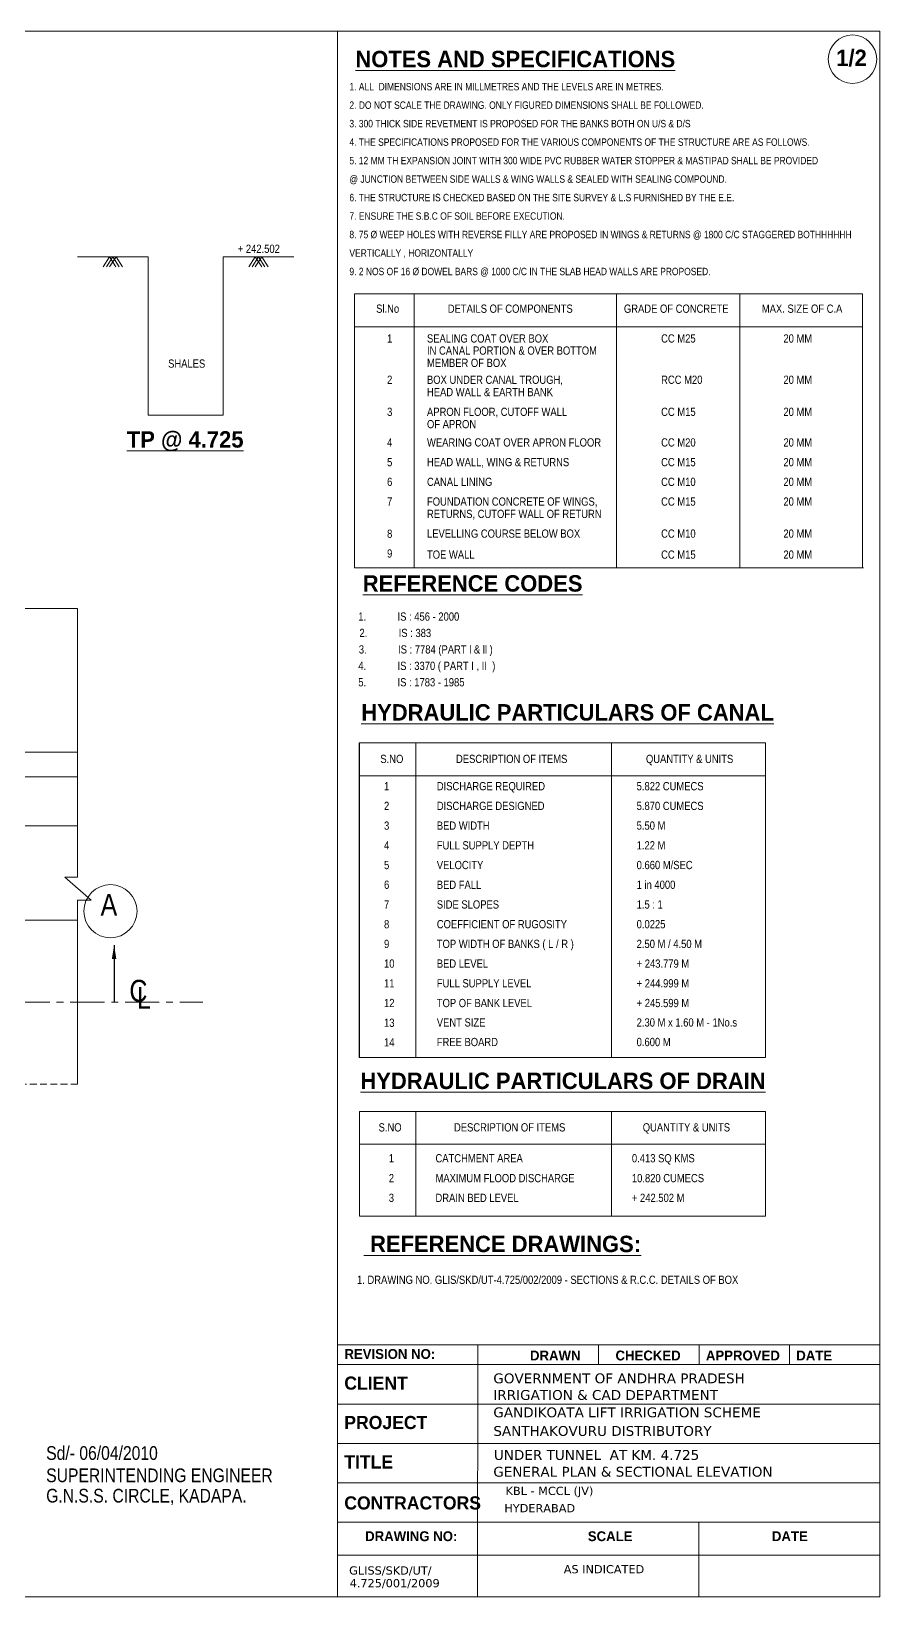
# Model space of a CAD drawing. Header units: inches. Extents: x -125809 to -33371, y 444176 to 501351.
# Drawn here: x -64351 to -33371, y 444176 to 501351 of the extents above; entities that cross this region are included whole.
import ezdxf
from ezdxf.enums import TextEntityAlignment as Align

# ---------------------------------------------------------------- set-up
doc = ezdxf.new("R2010")
doc.units = ezdxf.units.IN
doc.header["$LTSCALE"] = 1000
doc.header["$MEASUREMENT"] = 0
doc.linetypes.add('CENTER', pattern=[2, 1.25, -0.25, 0.25, -0.25])
doc.linetypes.add('HIDDEN', pattern=[0.375, 0.25, -0.125])
for name, color, linetype in [('abutment', 6, 'Continuous'), ('STEEL', 5, 'Continuous'), ('TEXT_GENERAL', 4, 'Continuous')]:
    doc.layers.add(name, color=color, linetype=linetype)
doc.styles.add('ARIAL NARROW', font='ARIALN.TTF')
doc.styles.add('CITYBLUEPR', font='cityb___.ttf')
doc.styles.add('VERDANA', font='verdana.ttf')
doc.dimstyles.new('STANDARD$7', dxfattribs={"dimtxt": 2, "dimasz": 2, "dimexe": 1.25, "dimexo": 0.625, "dimtad": 1, "dimdec": 0, "dimlfac": 0.5, "dimdsep": 46, "dimtxsty": 'Standard', "dimblk": 'OBLIQUE', "dimcen": 2.5, "dimadec": 0, "dimazin": 0, "dimtfac": 1, "dimtdec": 0, "dimtmove": 0, "dimatfit": 3, "dimfxl": 1, "dimtolj": 1, "dimtzin": 0, "dimarcsym": 0})

# ---------------------------------------------------------------- blocks, each defined once
blk = doc.blocks.new('_Oblique')
at = {"color": 0, "linetype": 'ByBlock', "lineweight": -2}
blk.add_line((-0.5, -0.5), (0.5, 0.5), dxfattribs=at)

msp = doc.modelspace()

# ---------------------------------------------------------------- linework, layer by layer
msp.add_line((-52376.6, 475359.8), (-52376.6, 463867.8))
at = {"color": 7, "lineweight": 13}
for p, q in [((-62161.2, 469620), (-63121.2, 470460)), ((-63121.2, 470460), (-62658.6, 470460)), ((-62658.6, 469620), (-62161.2, 469620))]:
    msp.add_line(p, q, dxfattribs=at)
at = {"color": 7, "linetype": 'CENTER', "lineweight": 13}
msp.add_line((-118928.1, 465891), (-58093.1, 465891), dxfattribs=at)
at = {"color": 7, "linetype": 'HIDDEN', "lineweight": 13}
msp.add_line((-73780.5, 462891), (-62658.6, 462891), dxfattribs=at)
at = {"layer": 'abutment', "color": 7, "lineweight": 13}
for p, q in [((-61493.9, 493108.5), (-61729.2, 492748)), ((-61493.9, 493107.5), (-61729.2, 492747.1)), ((-61374.5, 493108.5), (-61609.8, 492748)), ((-61374.5, 493107.5), (-61609.8, 492747.1)), ((-61493.9, 493108.5), (-61258.6, 492748)), ((-61493.9, 493107.5), (-61258.6, 492747.1)), ((-61255.1, 493107.5), (-61490.3, 492747.1)), ((-61374.5, 493108.5), (-61139.2, 492748)), ((-61374.5, 493107.5), (-61139.2, 492747.1)), ((-61255.1, 493108.5), (-61019.8, 492748)), ((-61255.1, 493107.5), (-61019.8, 492747.1)), ((-56174.2, 493108.5), (-56409.5, 492748)), ((-56174.2, 493107.5), (-56409.5, 492747.1)), ((-56054.8, 493108.5), (-56290.1, 492748)), ((-56054.8, 493107.5), (-56290.1, 492747.1)), ((-56174.2, 493108.5), (-55938.9, 492748)), ((-56174.2, 493107.5), (-55938.9, 492747.1)), ((-55935.4, 493107.5), (-56170.7, 492747.1)), ((-56054.8, 493108.5), (-55819.5, 492748)), ((-56054.8, 493107.5), (-55819.5, 492747.1)), ((-55935.4, 493108.5), (-55700.1, 492748)), ((-55935.4, 493107.5), (-55700.1, 492747.1))]:
    msp.add_line(p, q, dxfattribs=at)
at = {"layer": 'STEEL', "color": 7, "lineweight": 13}
for p, q in [((-125809.4, 501350.7), (-53171.2, 501350.7)), ((-53171.2, 501350.7), (-33371.2, 501350.7)), ((-53171.2, 444176.3), (-53171.2, 501350.7)), ((-33371.2, 501350.7), (-33371.2, 444176.3)), ((-60080.8, 493107.5), (-62668.2, 493107.5)), ((-60080.8, 493107.5), (-60080.8, 487330.8)), ((-57348.5, 493107.5), (-57348.5, 487330.8)), ((-54761.1, 493107.5), (-57348.5, 493107.5)), ((-52552, 491758.6), (-33996.5, 491758.6)), ((-52552, 491758.6), (-52552, 481754.7)), ((-50364.8, 491758.6), (-50364.8, 481754.7)), ((-42985.3, 491758.6), (-42985.3, 481754.7)), ((-38482.6, 491758.6), (-38482.6, 481754.7)), ((-33996.5, 491758.6), (-33996.5, 481754.7)), ((-52552, 490558.6), (-33996.5, 490558.6)), ((-60080.8, 487330.8), (-57348.5, 487330.8)), ((-52552, 481754.7), (-33967.9, 481754.7)), ((-62658.6, 480263.4), (-71874.4, 480263.4)), ((-62658.6, 470460), (-62658.6, 480263.4)), ((-52376.6, 475359.8), (-37537.3, 475359.8)), ((-50304.1, 475359.8), (-50304.1, 463867.8)), ((-43161, 475359.8), (-43161, 463867.8)), ((-37537.3, 475359.8), (-37537.3, 463867.8)), ((-80686.5, 475021), (-62658.6, 475021)), ((-79790.5, 474126), (-62658.6, 474126)), ((-52376.6, 474159.8), (-37537.3, 474159.8)), ((-73980.5, 472326), (-62658.6, 472326)), ((-62658.6, 462891), (-62658.6, 469620)), ((-73780.5, 468891), (-62658.6, 468891)), ((-52376.6, 463867.8), (-37537.3, 463867.8)), ((-52371.3, 461901.5), (-37536.8, 461901.5)), ((-52371.3, 461901.5), (-52371.3, 458071.6)), ((-50304.1, 461901.5), (-50304.1, 458071.6)), ((-43161, 461901.5), (-43161, 458071.6)), ((-37536.8, 461901.5), (-37536.8, 458071.6)), ((-52371.3, 460701.5), (-37536.8, 460701.5)), ((-52371.3, 458071.6), (-37536.8, 458071.6)), ((-53158.9, 453373.9), (-33371.2, 453373.9)), ((-48050.2, 453373.9), (-48059.4, 444176.3)), ((-43639.2, 453373.9), (-43640.3, 452653.8)), ((-39961.8, 453373.9), (-39962.9, 452653.8)), ((-36661.8, 453373.9), (-36662.9, 452653.8)), ((-53162.9, 452653.8), (-33371.2, 452653.8)), ((-53162.9, 451213.8), (-33371.2, 451213.8)), ((-53162.9, 449773.8), (-33371.2, 449773.8)), ((-53162.9, 448333.8), (-33371.2, 448333.8)), ((-53171.2, 446893.7), (-33371.2, 446893.7)), ((-53171.2, 446893.7), (-33371.2, 446893.7)), ((-39971.2, 446893.7), (-39971.2, 444176.3)), ((-33371.2, 445693.7), (-53171.2, 445693.7)), ((-125809.4, 444176.3), (-53171.2, 444176.3)), ((-53171.2, 444176.3), (-56171.2, 444176.3)), ((-53171.2, 444176.3), (-33371.2, 444176.3)), ((-33371.2, 444176.3), (-53171.2, 444176.3))]:
    msp.add_line(p, q, dxfattribs=at)
for centre, radius in [((-34365.1, 500331.5), 884.6), ((-61461.5, 469213.6), 970.4)]:
    msp.add_circle(centre, radius, dxfattribs=at)
msp.add_arc((-52540, 482166.8), 12, 179.99988, 269.99988, dxfattribs=at)

# ---------------------------------------------------------------- texts
at = {"color": 7, "lineweight": 13, "style": 'VERDANA'}
for s, p in [('KBL - MCCL (JV)', (-47033, 447890.8)), ('HYDERABAD', (-47078.4, 447259)), ('GLISS/SKD/UT/', (-52745.1, 444984)), ('4.725/001/2009', (-52726.8, 444521.4))]:
    msp.add_text(s, height=300, dxfattribs=at).set_placement(p)
at = {"layer": 'STEEL', "color": 7, "lineweight": 13, "style": 'CITYBLUEPR'}
for s, p in [('%%UNOTES AND SPECIFICATIONS', (-52517.5, 500037.8)), ('%%UREFERENCE CODES', (-52248.5, 480885.6)), ('%%UHYDRAULIC PARTICULARS OF CANAL', (-52301.6, 476176.1)), ('%%UHYDRAULIC PARTICULARS OF DRAIN', (-52333.8, 462717.9)), ('%%U REFERENCE DRAWINGS:', (-52203.6, 456761.2))]:
    msp.add_text(s, height=600, rotation=360, dxfattribs=at).set_placement(p)
at = {"layer": 'STEEL', "color": 7, "lineweight": 13}
for s, height, style, p in [('1/2', 600, 'CITYBLUEPR', (-34956.4, 500081.2)), ('+ 242.502', 300, 'ARIAL NARROW', (-56812.3, 493258.9)), ('Sl.No     ', 300, 'ARIAL NARROW', (-51758.7, 491070.3)), ('DETAILS OF COMPONENTS', 300, 'ARIAL NARROW', (-49143, 491070.3)), ('GRADE OF CONCRETE', 300, 'ARIAL NARROW', (-42711.1, 491070.3)), ('MAX. SIZE OF C.A', 300, 'ARIAL NARROW', (-37675, 491070.3)), ('1', 300, 'ARIAL NARROW', (-51359.6, 489982.5)), ('SEALING COAT OVER BOX', 300, 'ARIAL NARROW', (-49902.3, 489982.5)), ('CC M25', 300, 'ARIAL NARROW', (-41352.3, 489982.5)), ('20 MM', 300, 'ARIAL NARROW', (-36887.3, 489982.5)), ('IN CANAL PORTION & OVER BOTTOM', 300, 'ARIAL NARROW', (-49902.3, 489540.7)), ('SHALES', 300, 'ARIAL NARROW', (-59355.2, 489064.2)), ('MEMBER OF BOX', 300, 'ARIAL NARROW', (-49902.3, 489091.4)), ('2', 300, 'ARIAL NARROW', (-51359.6, 488474.5)), ('BOX UNDER CANAL TROUGH, ', 300, 'ARIAL NARROW', (-49902.3, 488474.5)), ('HEAD WALL & EARTH BANK', 300, 'ARIAL NARROW', (-49902.3, 488023.1)), ('RCC M20', 300, 'ARIAL NARROW', (-41352.3, 488474.5)), ('20 MM', 300, 'ARIAL NARROW', (-36887.3, 488474.5)), ('3', 300, 'ARIAL NARROW', (-51359.6, 487303.1)), ('APRON FLOOR, CUTOFF WALL', 300, 'ARIAL NARROW', (-49902.3, 487303.1)), ('OF APRON', 300, 'ARIAL NARROW', (-49902.3, 486852.3)), ('CC M15', 300, 'ARIAL NARROW', (-41352.3, 487303.1)), ('20 MM', 300, 'ARIAL NARROW', (-36887.3, 487303.1)), ('4', 300, 'ARIAL NARROW', (-51359.6, 486185.4)), ('WEARING COAT OVER APRON FLOOR', 300, 'ARIAL NARROW', (-49902.3, 486185.4)), ('CC M20', 300, 'ARIAL NARROW', (-41352.3, 486185.3)), ('20 MM', 300, 'ARIAL NARROW', (-36887.3, 486185.3)), ('5', 300, 'ARIAL NARROW', (-51359.6, 485465.4)), ('HEAD WALL, WING & RETURNS', 300, 'ARIAL NARROW', (-49902.3, 485465.4)), ('CC M15', 300, 'ARIAL NARROW', (-41352.3, 485465.3)), ('20 MM', 300, 'ARIAL NARROW', (-36887.3, 485465.3)), ('6', 300, 'ARIAL NARROW', (-51359.6, 484745.4)), ('CANAL LINING', 300, 'ARIAL NARROW', (-49902.3, 484745.4)), ('CC M10', 300, 'ARIAL NARROW', (-41352.3, 484745.3)), ('20 MM', 300, 'ARIAL NARROW', (-36887.3, 484745.3)), ('7', 300, 'ARIAL NARROW', (-51359.6, 484025.4)), ('FOUNDATION CONCRETE OF WINGS,', 300, 'ARIAL NARROW', (-49902.3, 484025.4)), ('CC M15', 300, 'ARIAL NARROW', (-41352.3, 484025.3)), ('20 MM', 300, 'ARIAL NARROW', (-36887.3, 484025.3)), ('RETURNS, CUTOFF WALL OF RETURN', 300, 'ARIAL NARROW', (-49902.3, 483574.8)), ('8', 300, 'ARIAL NARROW', (-51359.6, 482849.4)), ('LEVELLING COURSE BELOW BOX', 300, 'ARIAL NARROW', (-49902.3, 482854.8)), ('CC M10', 300, 'ARIAL NARROW', (-41352.3, 482854.8)), ('20 MM', 300, 'ARIAL NARROW', (-36887.3, 482854.8)), ('9', 300, 'ARIAL NARROW', (-51359.6, 482129.4)), ('TOE WALL', 300, 'ARIAL NARROW', (-49902.3, 482087.9)), ('CC M15', 300, 'ARIAL NARROW', (-41352.3, 482087.9)), ('20 MM', 300, 'ARIAL NARROW', (-36887.3, 482087.9)), ('1.            IS : 456 - 2000', 300, 'ARIAL NARROW', (-52411.3, 479825.3)), ('2.            IS : 383 ', 300, 'ARIAL NARROW', (-52368.6, 479226.9)), ('3.            IS : 7784 (PART l & ll )', 300, 'ARIAL NARROW', (-52391.7, 478625.5)), ('4.            IS : 3370 ( PART I , II  )', 300, 'ARIAL NARROW', (-52411.3, 478025.3)), ('5.            IS : 1783 - 1985', 300, 'ARIAL NARROW', (-52411.3, 477425.3)), ('S.NO', 300, 'ARIAL NARROW', (-51605.2, 474626.4)), ('DESCRIPTION OF ITEMS', 300, 'ARIAL NARROW', (-48843.4, 474626.4)), ('QUANTITY & UNITS', 300, 'ARIAL NARROW', (-41906, 474626.4)), ('1', 300, 'ARIAL NARROW', (-51470.7, 473630)), ('DISCHARGE REQUIRED', 300, 'ARIAL NARROW', (-49543.7, 473630)), ('5.822 CUMECS', 300, 'ARIAL NARROW', (-42246.6, 473630)), ('2', 300, 'ARIAL NARROW', (-51470.7, 472910)), ('DISCHARGE DESIGNED', 300, 'ARIAL NARROW', (-49543.7, 472910)), ('5.870 CUMECS', 300, 'ARIAL NARROW', (-42246.6, 472910)), ('3', 300, 'ARIAL NARROW', (-51470.7, 472190)), ('BED WIDTH', 300, 'ARIAL NARROW', (-49543.7, 472190)), ('5.50 M', 300, 'ARIAL NARROW', (-42246.6, 472190)), ('4', 300, 'ARIAL NARROW', (-51470.7, 471470)), ('FULL SUPPLY DEPTH', 300, 'ARIAL NARROW', (-49543.7, 471470)), ('1.22 M', 300, 'ARIAL NARROW', (-42246.6, 471470)), ('5', 300, 'ARIAL NARROW', (-51470.7, 470750)), ('VELOCITY', 300, 'ARIAL NARROW', (-49543.7, 470750)), ('0.660 M/SEC', 300, 'ARIAL NARROW', (-42246.6, 470750)), ('6', 300, 'ARIAL NARROW', (-51470.7, 470030)), ('BED FALL', 300, 'ARIAL NARROW', (-49543.7, 470030)), ('1 in 4000', 300, 'ARIAL NARROW', (-42246.6, 470030)), ('A', 800, 'ARIAL NARROW', (-61823.2, 469045.6)), ('7', 300, 'ARIAL NARROW', (-51470.7, 469310)), ('SIDE SLOPES ', 300, 'ARIAL NARROW', (-49543.7, 469310)), ('1.5 : 1', 300, 'ARIAL NARROW', (-42246.6, 469310)), ('8', 300, 'ARIAL NARROW', (-51470.7, 468590)), ('COEFFICIENT OF RUGOSITY', 300, 'ARIAL NARROW', (-49543.7, 468590)), ('0.0225', 300, 'ARIAL NARROW', (-42246.6, 468590)), ('9', 300, 'ARIAL NARROW', (-51470.7, 467870)), ('TOP WIDTH OF BANKS ( L / R )', 300, 'ARIAL NARROW', (-49543.7, 467870)), ('2.50 M / 4.50 M', 300, 'ARIAL NARROW', (-42246.6, 467870)), ('10', 300, 'ARIAL NARROW', (-51470.7, 467150)), ('BED LEVEL', 300, 'ARIAL NARROW', (-49543.7, 467150)), ('+ 243.779 M', 300, 'ARIAL NARROW', (-42246.6, 467150)), ('C', 800, 'ARIAL NARROW', (-60771.3, 465905.2)), ('11', 300, 'ARIAL NARROW', (-51470.7, 466430)), ('FULL SUPPLY LEVEL', 300, 'ARIAL NARROW', (-49543.7, 466430)), ('+ 244.999 M', 300, 'ARIAL NARROW', (-42246.6, 466430)), ('L', 800, 'ARIAL NARROW', (-60496.9, 465648)), ('12', 300, 'ARIAL NARROW', (-51470.7, 465710)), ('TOP OF BANK LEVEL', 300, 'ARIAL NARROW', (-49543.7, 465710)), ('+ 245.599 M', 300, 'ARIAL NARROW', (-42246.6, 465710)), ('13', 300, 'ARIAL NARROW', (-51470.7, 464990)), ('VENT SIZE', 300, 'ARIAL NARROW', (-49543.7, 465001.4)), ('2.30 M x 1.60 M - 1No.s', 300, 'ARIAL NARROW', (-42246.6, 465001.4)), ('14', 300, 'ARIAL NARROW', (-51470.7, 464274.5)), ('FREE BOARD', 300, 'ARIAL NARROW', (-49543.7, 464285.9)), ('0.600 M', 300, 'ARIAL NARROW', (-42246.6, 464285.9)), ('S.NO', 300, 'ARIAL NARROW', (-51669.5, 461168.2)), ('DESCRIPTION OF ITEMS', 300, 'ARIAL NARROW', (-48916.9, 461168.2)), ('QUANTITY & UNITS', 300, 'ARIAL NARROW', (-42023.3, 461168.2)), ('1', 300, 'ARIAL NARROW', (-51297.1, 460040.7)), ('CATCHMENT AREA', 300, 'ARIAL NARROW', (-49591.7, 460040.7)), ('0.413 SQ KMS', 300, 'ARIAL NARROW', (-42419.5, 460040.7)), ('2', 300, 'ARIAL NARROW', (-51297.1, 459314.4)), ('MAXIMUM FLOOD DISCHARGE', 300, 'ARIAL NARROW', (-49591.7, 459314.4)), ('10.820 CUMECS', 300, 'ARIAL NARROW', (-42419.5, 459314.4)), ('3', 300, 'ARIAL NARROW', (-51297.1, 458594.4)), ('DRAIN BED LEVEL', 300, 'ARIAL NARROW', (-49591.7, 458594.4)), ('+ 242.502 M', 300, 'ARIAL NARROW', (-42419.5, 458594.4)), ('1. DRAWING NO. GLIS/SKD/UT-4.725/002/2009 - SECTIONS & R.C.C. DETAILS OF BOX', 300, 'ARIAL NARROW', (-52457.2, 455601.7)), ('REVISION NO:', 360, 'CITYBLUEPR', (-52918.2, 452862.2)), ('DRAWN', 360, 'CITYBLUEPR', (-46141.7, 452805.5)), ('CHECKED', 360, 'CITYBLUEPR', (-43018.2, 452805.5)), ('APPROVED', 360, 'CITYBLUEPR', (-39718.2, 452805.5)), ('DATE', 360, 'CITYBLUEPR', (-36418.2, 452805.5)), ('GOVERNMENT OF ANDHRA PRADESH', 360, 'VERDANA', (-47479.1, 451971.4)), ('CLIENT', 480, 'CITYBLUEPR', (-52922.2, 451738.3)), ('IRRIGATION & CAD DEPARTMENT', 360, 'VERDANA', (-47479.1, 451364.7)), ('PROJECT', 480, 'CITYBLUEPR', (-52922.2, 450298.3)), ('GANDIKOATA LIFT IRRIGATION SCHEME', 360, 'VERDANA', (-47479.1, 450729.3)), ('SANTHAKOVURU DISTRIBUTORY', 360, 'VERDANA', (-47479.1, 450049.8)), ('UNDER TUNNEL  AT KM. 4.725', 360, 'VERDANA', (-47458.7, 449173)), ('TITLE', 480, 'CITYBLUEPR', (-52922.2, 448858.3)), ('GENERAL PLAN & SECTIONAL ELEVATION', 360, 'VERDANA', (-47479.1, 448559.9)), ('CONTRACTORS', 480, 'CITYBLUEPR', (-52922.2, 447361.6)), ('DRAWING NO:', 360, 'CITYBLUEPR', (-52160.6, 446205.3)), ('SCALE', 360, 'CITYBLUEPR', (-44030.2, 446205.3)), ('DATE', 360, 'CITYBLUEPR', (-37306.9, 446205.3)), ('AS INDICATED', 300, 'VERDANA', (-44908.5, 445030.7))]:
    msp.add_text(s, height=height, dxfattribs=dict(at, style=style)).set_placement(p)
at = {"layer": 'STEEL', "color": 7, "lineweight": 13, "style": 'CITYBLUEPR'}
msp.add_text('%%UTP @ 4.725', height=600, rotation=360, dxfattribs=at).set_placement((-58732.4, 486385.6), align=Align.MIDDLE)
at = {"layer": 'STEEL', "color": 7, "lineweight": 13, "insert": (-52735.4, 499464.5), "char_height": 270, "attachment_point": 1, "line_spacing_factor": 1.5, "style": 'ARIAL NARROW'}
msp.add_mtext('1. ALL  DIMENSIONS ARE IN MILLMETRES AND THE LEVELS ARE IN METRES.\\P2. DO NOT SCALE THE DRAWING. ONLY FIGURED DIMENSIONS SHALL BE FOLLOWED.\\P3. 300 THICK SIDE REVETMENT IS PROPOSED FOR THE BANKS BOTH ON U/S & D/S\\P4. THE SPECIFICATIONS PROPOSED FOR THE VARIOUS COMPONENTS OF THE STRUCTURE ARE AS FOLLOWS.\\P5. 12 MM TH EXPANSION JOINT WITH 300 WIDE PVC RUBBER WATER STOPPER & MASTIPAD SHALL BE PROVIDED \\P@ JUNCTION BETWEEN SIDE WALLS & WING WALLS & SEALED WITH SEALING COMPOUND.\\P6. THE STRUCTURE IS CHECKED BASED ON THE SITE SURVEY & L.S FURNISHED BY THE E.E.\\P7. ENSURE THE S.B.C OF SOIL BEFORE EXECUTION.\\P8. 75 %%C WEEP HOLES WITH REVERSE FILLY ARE PROPOSED IN WINGS & RETURNS @ 1800 C/C STAGGERED BOTHHHHHH\\PVERTICALLY , HORIZONTALLY \\P9. 2 NOS OF 16 %%C DOWEL BARS @ 1000 C/C IN THE SLAB HEAD WALLS ARE PROPOSED.', dxfattribs=at)
at = {"layer": 'TEXT_GENERAL', "color": 7, "lineweight": 13, "style": 'ARIAL NARROW'}
for s, p in [('Sd/- 06/04/2010', (-63808, 449173.4)), ('SUPERINTENDING ENGINEER', (-63808, 448358.9)), ('G.N.S.S. CIRCLE, KADAPA.', (-63808, 447615.4))]:
    msp.add_text(s, height=500, dxfattribs=at).set_placement(p)

# ---------------------------------------------------------------- leaders
at = {"layer": 'STEEL', "color": 7, "lineweight": 13}
msp.add_leader([(-61328.1, 467969.2), (-61328.1, 465891)], dimstyle='STANDARD$7', override={"dimasz": 500, "dimtad": 0}, dxfattribs=at)

doc.saveas('drawing.dxf')
